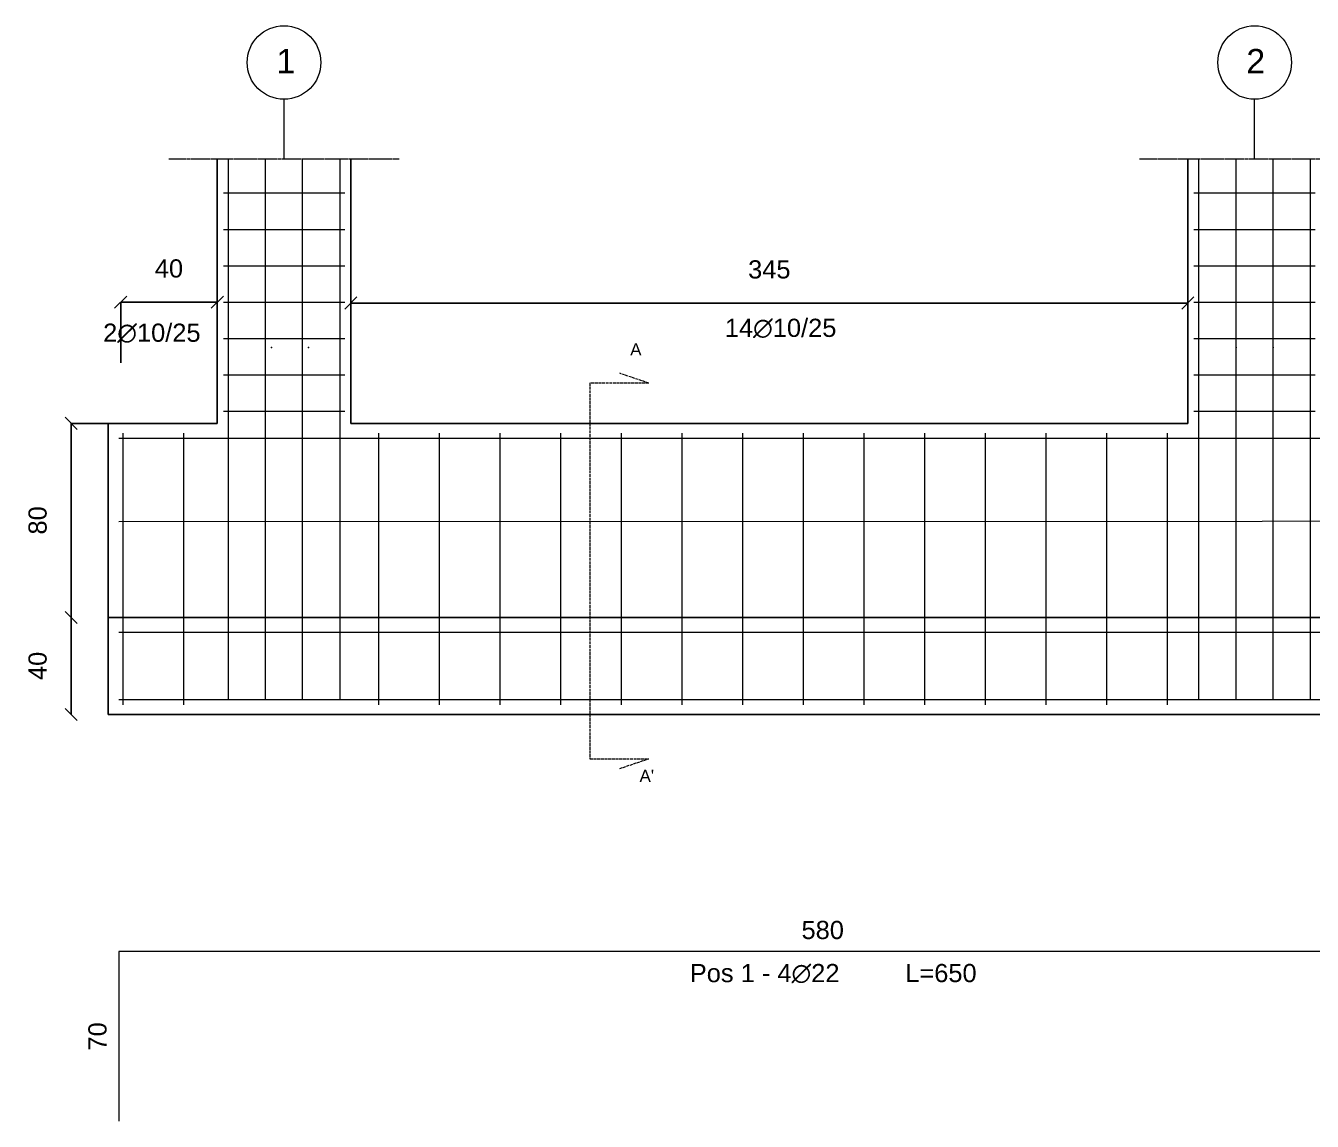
# Model space of a CAD drawing. Header units: millimetres. Extents: x -455371 to 117772, y -78417 to 116564.
# Drawn here: x -104321 to -99020, y 27925 to 32442 of the extents above; entities that cross this region are included whole.
import ezdxf

# ---------------------------------------------------------------- set-up
doc = ezdxf.new("R2010")
doc.units = ezdxf.units.MM
doc.linetypes.add('ACAD_ISO02W100', pattern=[15, 12, -3])
doc.layers.get('0').update_dxf_attribs({"color": 255})
for name, color, linetype, lineweight in [('armature', 5, 'Continuous', 18), ('Cls', 7, 'Continuous', 25), ('fili fissi', 210, 'Continuous', 18), ('quote', 5, 'Continuous', 15), ('reggistaffe', 5, 'Continuous', 18), ('Scritte', 7, 'Continuous', 15), ('staffe', 10, 'Continuous', 15), ('tratteggio 1 a 50', 230, 'ACAD_ISO02W100', 15)]:
    doc.layers.add(name, color=color, linetype=linetype, lineweight=lineweight)
doc.styles.get("Standard").update_dxf_attribs({"font": 'arial.ttf'})
doc.dimstyles.new('per distinte 1 a 50', dxfattribs={"dimtxt": 75, "dimasz": 150, "dimexe": 0.18, "dimexo": 250, "dimgap": 50, "dimtad": 1, "dimdec": 0, "dimlfac": 0.1, "dimzin": 0, "dimdsep": 46, "dimtxsty": 'Standard', "dimblk": 'NONE', "dimcen": 0, "dimse1": 1, "dimse2": 1, "dimsd1": 1, "dimsd2": 1, "dimadec": 0, "dimazin": 0, "dimtfac": 1, "dimtdec": 0, "dimtix": 1, "dimtofl": 0, "dimtmove": 0, "dimatfit": 3, "dimldrblk": 'NONE', "dimfxl": 250, "dimfxlon": 1, "dimtolj": 1, "dimtzin": 0, "dimarcsym": 2})
doc.dimstyles.new('scala1 a 50', dxfattribs={"dimtxt": 75, "dimasz": 50, "dimexe": 0.18, "dimexo": 250, "dimgap": 100, "dimtad": 2, "dimdec": 0, "dimlfac": 0.1, "dimzin": 0, "dimdsep": 46, "dimtxsty": 'Standard', "dimblk": 'OBLIQUE', "dimcen": -100, "dimadec": 0, "dimazin": 0, "dimtfac": 1, "dimtdec": 0, "dimtofl": 0, "dimtmove": 0, "dimatfit": 3, "dimfxl": 250, "dimfxlon": 1, "dimtolj": 1, "dimtzin": 0, "dimarcsym": 0})

# ---------------------------------------------------------------- blocks, each defined once
blk = doc.blocks.new('*U0')
at = {"layer": 'staffe'}
blk.add_lwpolyline([(-250, 0), (250, 0)], dxfattribs=at)
blk = doc.blocks.new('*U1')
at = {"layer": 'armature', "color": 0, "linetype": 'ByBlock', "lineweight": -2, "transparency": 16777216}
for p in [(0, 900), (0, 750), (0, 600), (0, 450), (0, 300), (0, 150), (0, 0)]:
    blk.add_blockref('*U0', p, dxfattribs=at)
blk = doc.blocks.new('*U2')
at = {"layer": 'staffe'}
blk.add_lwpolyline([(-250, 0), (250, 0)], dxfattribs=at)
blk = doc.blocks.new('*U3')
at = {"layer": 'armature', "color": 0, "linetype": 'ByBlock', "lineweight": -2, "transparency": 16777216}
for p in [(0, 900), (0, 750), (0, 600), (0, 450), (0, 300), (0, 150), (0, 0)]:
    blk.add_blockref('*U2', p, dxfattribs=at)
blk = doc.blocks.new('*U4')
at = {"layer": 'staffe'}
blk.add_lwpolyline([(0, 560), (0, -560)], dxfattribs=at)
blk = doc.blocks.new('*U5')
at = {"layer": 'armature', "color": 0, "linetype": 'ByBlock', "lineweight": -2, "transparency": 16777216}
for p in [(0, 0), (250, 0), (500, 0), (750, 0), (1000, 0), (1250, 0), (1500, 0), (1750, 0), (2000, 0), (2250, 0), (2500, 0), (2750, 0), (3000, 0), (3250, 0)]:
    blk.add_blockref('*U4', p, dxfattribs=at)
blk = doc.blocks.new('*D78')
at = {"layer": 'Defpoints', "color": 0, "transparency": 16777216}
for p in [(-103937.1, 28624.5), (-103937.1, 28624.5), (-103937.1, 27924.5)]:
    blk.add_point(p, dxfattribs=at)
at = {"layer": 'quote', "color": 0, "transparency": 16777216, "insert": (-104025.4, 28274.5), "char_height": 75, "attachment_point": 5, "rotation": 90}
blk.add_mtext('\\A1;70', dxfattribs=at)
blk = doc.blocks.new('_None')
blk = doc.blocks.new('*D79')
at = {"layer": 'Defpoints', "color": 0, "transparency": 16777216}
for p in [(-103937.1, 28624.5), (-98137.1, 28624.5), (-98137.1, 28624.5)]:
    blk.add_point(p, dxfattribs=at)
at = {"layer": 'quote', "color": 0, "transparency": 16777216, "insert": (-101037.1, 28712.8), "char_height": 75, "attachment_point": 5}
blk.add_mtext('\\A1;580', dxfattribs=at)
blk = doc.blocks.new('_Oblique')
at = {"color": 0, "linetype": 'ByBlock', "lineweight": -2}
blk.add_line((-0.5, -0.5), (0.5, 0.5), dxfattribs=at)
blk = doc.blocks.new('*D117')
at = {"layer": 'Defpoints', "color": 0, "transparency": 16777216}
for p in [(-99532.1, 31298.2), (-102982.1, 29602.1), (-99532.1, 29602.1)]:
    blk.add_point(p, dxfattribs=at)
at = {"layer": 'quote', "color": 0, "lineweight": -2, "transparency": 16777216}
for p, q in [((-102982.1, 31048.2), (-102982.1, 31298.4)), ((-102982.1, 31298.2), (-99532.1, 31298.2)), ((-99532.1, 31048.2), (-99532.1, 31298.4))]:
    blk.add_line(p, q, dxfattribs=at)
at = {"layer": 'quote', "color": 0, "lineweight": -2, "transparency": 16777216, "xscale": 50, "yscale": 50, "zscale": 50, "rotation": 180}
blk.add_blockref('_Oblique', (-102982.1, 31298.2), dxfattribs=at)
at = {"layer": 'quote', "color": 0, "lineweight": -2, "transparency": 16777216, "xscale": 50, "yscale": 50, "zscale": 50}
blk.add_blockref('_Oblique', (-99532.1, 31298.2), dxfattribs=at)
at = {"layer": 'quote', "color": 0, "transparency": 16777216, "insert": (-101257.1, 31436.5), "char_height": 75, "attachment_point": 5}
blk.add_mtext('\\A1;345', dxfattribs=at)
blk = doc.blocks.new('*D121')
at = {"layer": 'Defpoints', "color": 0, "transparency": 16777216}
for p in [(-103532.1, 31302.1), (-103930.2, 29602.1), (-103532.1, 29602.1)]:
    blk.add_point(p, dxfattribs=at)
at = {"layer": 'quote', "color": 0, "lineweight": -2, "transparency": 16777216}
for p, q in [((-103930.2, 31052.1), (-103930.2, 31302.3)), ((-103930.2, 31302.1), (-103532.1, 31302.1)), ((-103532.1, 31052.1), (-103532.1, 31302.3))]:
    blk.add_line(p, q, dxfattribs=at)
at = {"layer": 'quote', "color": 0, "lineweight": -2, "transparency": 16777216, "xscale": 50, "yscale": 50, "zscale": 50, "rotation": 180}
blk.add_blockref('_Oblique', (-103930.2, 31302.1), dxfattribs=at)
at = {"layer": 'quote', "color": 0, "lineweight": -2, "transparency": 16777216, "xscale": 50, "yscale": 50, "zscale": 50}
blk.add_blockref('_Oblique', (-103532.1, 31302.1), dxfattribs=at)
at = {"layer": 'quote', "color": 0, "transparency": 16777216, "insert": (-103731.2, 31440.4), "char_height": 75, "attachment_point": 5}
blk.add_mtext('\\A1;40', dxfattribs=at)
blk = doc.blocks.new('*D122')
at = {"layer": 'Defpoints', "color": 0, "transparency": 16777216}
for p in [(-104133.9, 30002.1), (-103982.1, 30002.1), (-103982.1, 29602.1)]:
    blk.add_point(p, dxfattribs=at)
at = {"layer": 'quote', "color": 0, "lineweight": -2, "transparency": 16777216}
for p, q in [((-104133.9, 30002.1), (-104134.1, 30002.1)), ((-104133.9, 29602.1), (-104133.9, 30002.1)), ((-104133.9, 29602.1), (-104134.1, 29602.1))]:
    blk.add_line(p, q, dxfattribs=at)
at = {"layer": 'quote', "color": 0, "lineweight": -2, "transparency": 16777216, "xscale": 50, "yscale": 50, "zscale": 50}
for p, rotation in [((-104133.9, 30002.1), 90), ((-104133.9, 29602.1), 270)]:
    blk.add_blockref('_Oblique', p, dxfattribs=dict(at, rotation=rotation))
at = {"layer": 'quote', "color": 0, "transparency": 16777216, "insert": (-104272.2, 29802.1), "char_height": 75, "attachment_point": 5, "rotation": 90}
blk.add_mtext('\\A1;40', dxfattribs=at)
blk = doc.blocks.new('*D123')
at = {"layer": 'Defpoints', "color": 0, "transparency": 16777216}
for p in [(-104133.9, 30802.1), (-103532.1, 30802.1), (-104133.9, 30002.1)]:
    blk.add_point(p, dxfattribs=at)
at = {"layer": 'quote', "color": 0, "lineweight": -2, "transparency": 16777216}
for p, q in [((-103883.9, 30802.1), (-104134.1, 30802.1)), ((-104133.9, 30002.1), (-104133.9, 30802.1)), ((-104133.9, 30002.1), (-104134.1, 30002.1))]:
    blk.add_line(p, q, dxfattribs=at)
at = {"layer": 'quote', "color": 0, "lineweight": -2, "transparency": 16777216, "xscale": 50, "yscale": 50, "zscale": 50}
for p, rotation in [((-104133.9, 30802.1), 90), ((-104133.9, 30002.1), 270)]:
    blk.add_blockref('_Oblique', p, dxfattribs=dict(at, rotation=rotation))
at = {"layer": 'quote', "color": 0, "transparency": 16777216, "insert": (-104272.2, 30402.1), "char_height": 75, "attachment_point": 5, "rotation": 90}
blk.add_mtext('\\A1;80', dxfattribs=at)
blk = doc.blocks.new('*U3114')
at = {"layer": 'staffe'}
blk.add_lwpolyline([(0, 560), (0, -560)], dxfattribs=at)
blk = doc.blocks.new('*U3115')
at = {"layer": 'armature', "color": 0, "linetype": 'ByBlock', "lineweight": -2, "transparency": 16777216}
for p in [(0, 0), (250, 0)]:
    blk.add_blockref('*U3114', p, dxfattribs=at)

msp = doc.modelspace()

# ---------------------------------------------------------------- linework, layer by layer
at = {"layer": 'armature'}
for points in [[(-103487.1, 31891.7), (-103487.1, 29663.1), (-103487.1, 29663.1), (-103487.1, 29663.1), (-103487.1, 29663.1)], [(-103333.8, 29663.1), (-103333.8, 29663.1), (-103333.8, 31891.7)], [(-103180.5, 29663.1), (-103180.5, 29663.1), (-103180.5, 31891.7)], [(-103027.1, 31891.7), (-103027.1, 29663.1), (-103027.1, 29663.1)], [(-99487.1, 29663.1), (-99487.1, 29663.1), (-99487.1, 31891.7)], [(-99333.8, 29663.1), (-99333.8, 29663.1), (-99333.8, 31891.7)], [(-99180.5, 29663.1), (-99180.5, 29663.1), (-99180.5, 31891.7)], [(-99027.1, 29663.1), (-99027.1, 31891.7)], [(-103937.1, 30741.1), (-85089.2, 30741.1)], [(-103937.1, 29663.1), (-85077.1, 29663.1)], [(-98137.1, 28624.5), (-98987.1, 28624.5), (-103937.1, 28624.5), (-103937.1, 27924.5)]]:
    msp.add_lwpolyline(points, dxfattribs=at)
for p in [(-103308.8, 31115.1), (-103155.5, 31115.1), (-99333.8, 31115.1), (-99180.5, 31115.1)]:
    msp.add_point(p, dxfattribs=at)
at = {"layer": 'Cls'}
for points in [[(-103532.1, 30802.1), (-103532.1, 31891.7)], [(-102982.1, 31891.7), (-102982.1, 30802.1)], [(-99532.1, 30802.1), (-99532.1, 31891.7)], [(-103982.1, 30002.1), (-103982.1, 30802.1), (-103532.1, 30802.1)], [(-102982.1, 30802.1), (-99532.1, 30802.1)], [(-103982.1, 29602.1), (-103982.1, 29602.1), (-103982.1, 30002.1), (-103532.1, 30002.1)], [(-103532.1, 30002.1), (-103532.1, 30002.1), (-85032.1, 30002.1)], [(-103982.1, 29602.1), (-85032.1, 29602.1)]]:
    msp.add_lwpolyline(points, dxfattribs=at)
at = {"layer": 'fili fissi'}
for points in [[(-103257.1, 31891.7), (-103257.1, 32138.4)], [(-99257.1, 31891.7), (-99257.1, 32138.4)]]:
    msp.add_lwpolyline(points, dxfattribs=at)
for centre in [(-103257.1, 32290.1), (-99257.1, 32290.1)]:
    msp.add_circle(centre, 151.6, dxfattribs=at)
at = {"layer": 'reggistaffe'}
for points in [[(-85089.2, 30402.1), (-103937.1, 30396.1)], [(-103937.1, 29941.1), (-85077.1, 29941.1)]]:
    msp.add_lwpolyline(points, dxfattribs=at)
at = {"layer": 'tratteggio 1 a 50'}
msp.add_line((-101754.3, 30968.2), (-101873.8, 31008.5), dxfattribs=at)
at = {"layer": 'tratteggio 1 a 50', "ltscale": 0.5}
for points in [[(-102782.1, 31891.7), (-103732.1, 31891.7)], [(-98782.1, 31891.7), (-99732.1, 31891.7)]]:
    msp.add_lwpolyline(points, dxfattribs=at)
at = {"layer": 'tratteggio 1 a 50'}
for points in [[(-101754.3, 30968.2), (-101996.1, 30968.2), (-101996.1, 29419.4), (-101754.3, 29419.4)], [(-101873.8, 29379), (-101873.8, 29379), (-101754.3, 29419.4)]]:
    msp.add_lwpolyline(points, dxfattribs=at)

# ---------------------------------------------------------------- block references
at = {"layer": 'armature'}
for name, p in [('*U1', (-103257.1, 30852.1)), ('*U3', (-99257.1, 30852.1)), ('*U3115', (-103921.1, 30202.1)), ('*U5', (-102867.8, 30202.1))]:
    msp.add_blockref(name, p, dxfattribs=at)

# ---------------------------------------------------------------- texts
at = {"layer": 'Scritte', "attachment_point": 1}
for s, width, heights, insert, char_height in [('1', 100, [92.1], (-103288.6, 32345.9), 100), ('2', 65.34, [0], (-99291.4, 32345.9), 100), ('14∅10/25', 371.945, [0], (-101440.5, 31233.6), 75), ('2∅10/25', 371.945, [0], (-104002.5, 31213.5), 75), ('A', 371.945, [0], (-101830.4, 31132.2), 50), ("A'", 371.945, [0], (-101791.9, 29373.7), 50), ('Pos 1 - 4∅22 ', 851.171, [0], (-101584.9, 28573.2), 75), ('L=650', 511.312, [0], (-100697, 28573.2), 75)]:
    msp.add_mtext_dynamic_manual_height_columns(s, width=width, gutter_width=12.5, heights=heights, dxfattribs=dict(at, insert=insert, char_height=char_height))

# ---------------------------------------------------------------- dimensions: what is measured, and where the dimension line sits
at = {"layer": 'quote'}
for base, p1, p2, dimstyle, picture, middle in [((-103532.1, 31302.1), (-103930.2, 29602.1), (-103532.1, 29602.1), 'scala1 a 50', '*D121', (-103731.2, 31440.4)), ((-99532.1, 31298.2), (-102982.1, 29602.1), (-99532.1, 29602.1), 'scala1 a 50', '*D117', (-101257.1, 31436.5)), ((-98137.1, 28624.5), (-103937.1, 28624.5), (-98137.1, 28624.5), 'per distinte 1 a 50', '*D79', (-101037.1, 28712.8))]:
    dim = msp.add_linear_dim(base=base, p1=p1, p2=p2, dimstyle=dimstyle, dxfattribs=at)
    dim.commit()
    dim.dimension.update_dxf_attribs({"geometry": picture, "text_midpoint": middle})
for base, p1, p2, dimstyle, picture, middle in [((-104133.9, 30802.1), (-104133.9, 30002.1), (-103532.1, 30802.1), 'scala1 a 50', '*D123', (-104272.2, 30402.1)), ((-104133.9, 30002.1), (-103982.1, 29602.1), (-103982.1, 30002.1), 'scala1 a 50', '*D122', (-104272.2, 29802.1)), ((-103937.1, 28624.5), (-103937.1, 27924.5), (-103937.1, 28624.5), 'per distinte 1 a 50', '*D78', (-104025.4, 28274.5))]:
    dim = msp.add_linear_dim(base=base, p1=p1, p2=p2, angle=90, dimstyle=dimstyle, dxfattribs=at)
    dim.commit()
    dim.dimension.update_dxf_attribs({"geometry": picture, "text_midpoint": middle})

doc.saveas('drawing.dxf')
